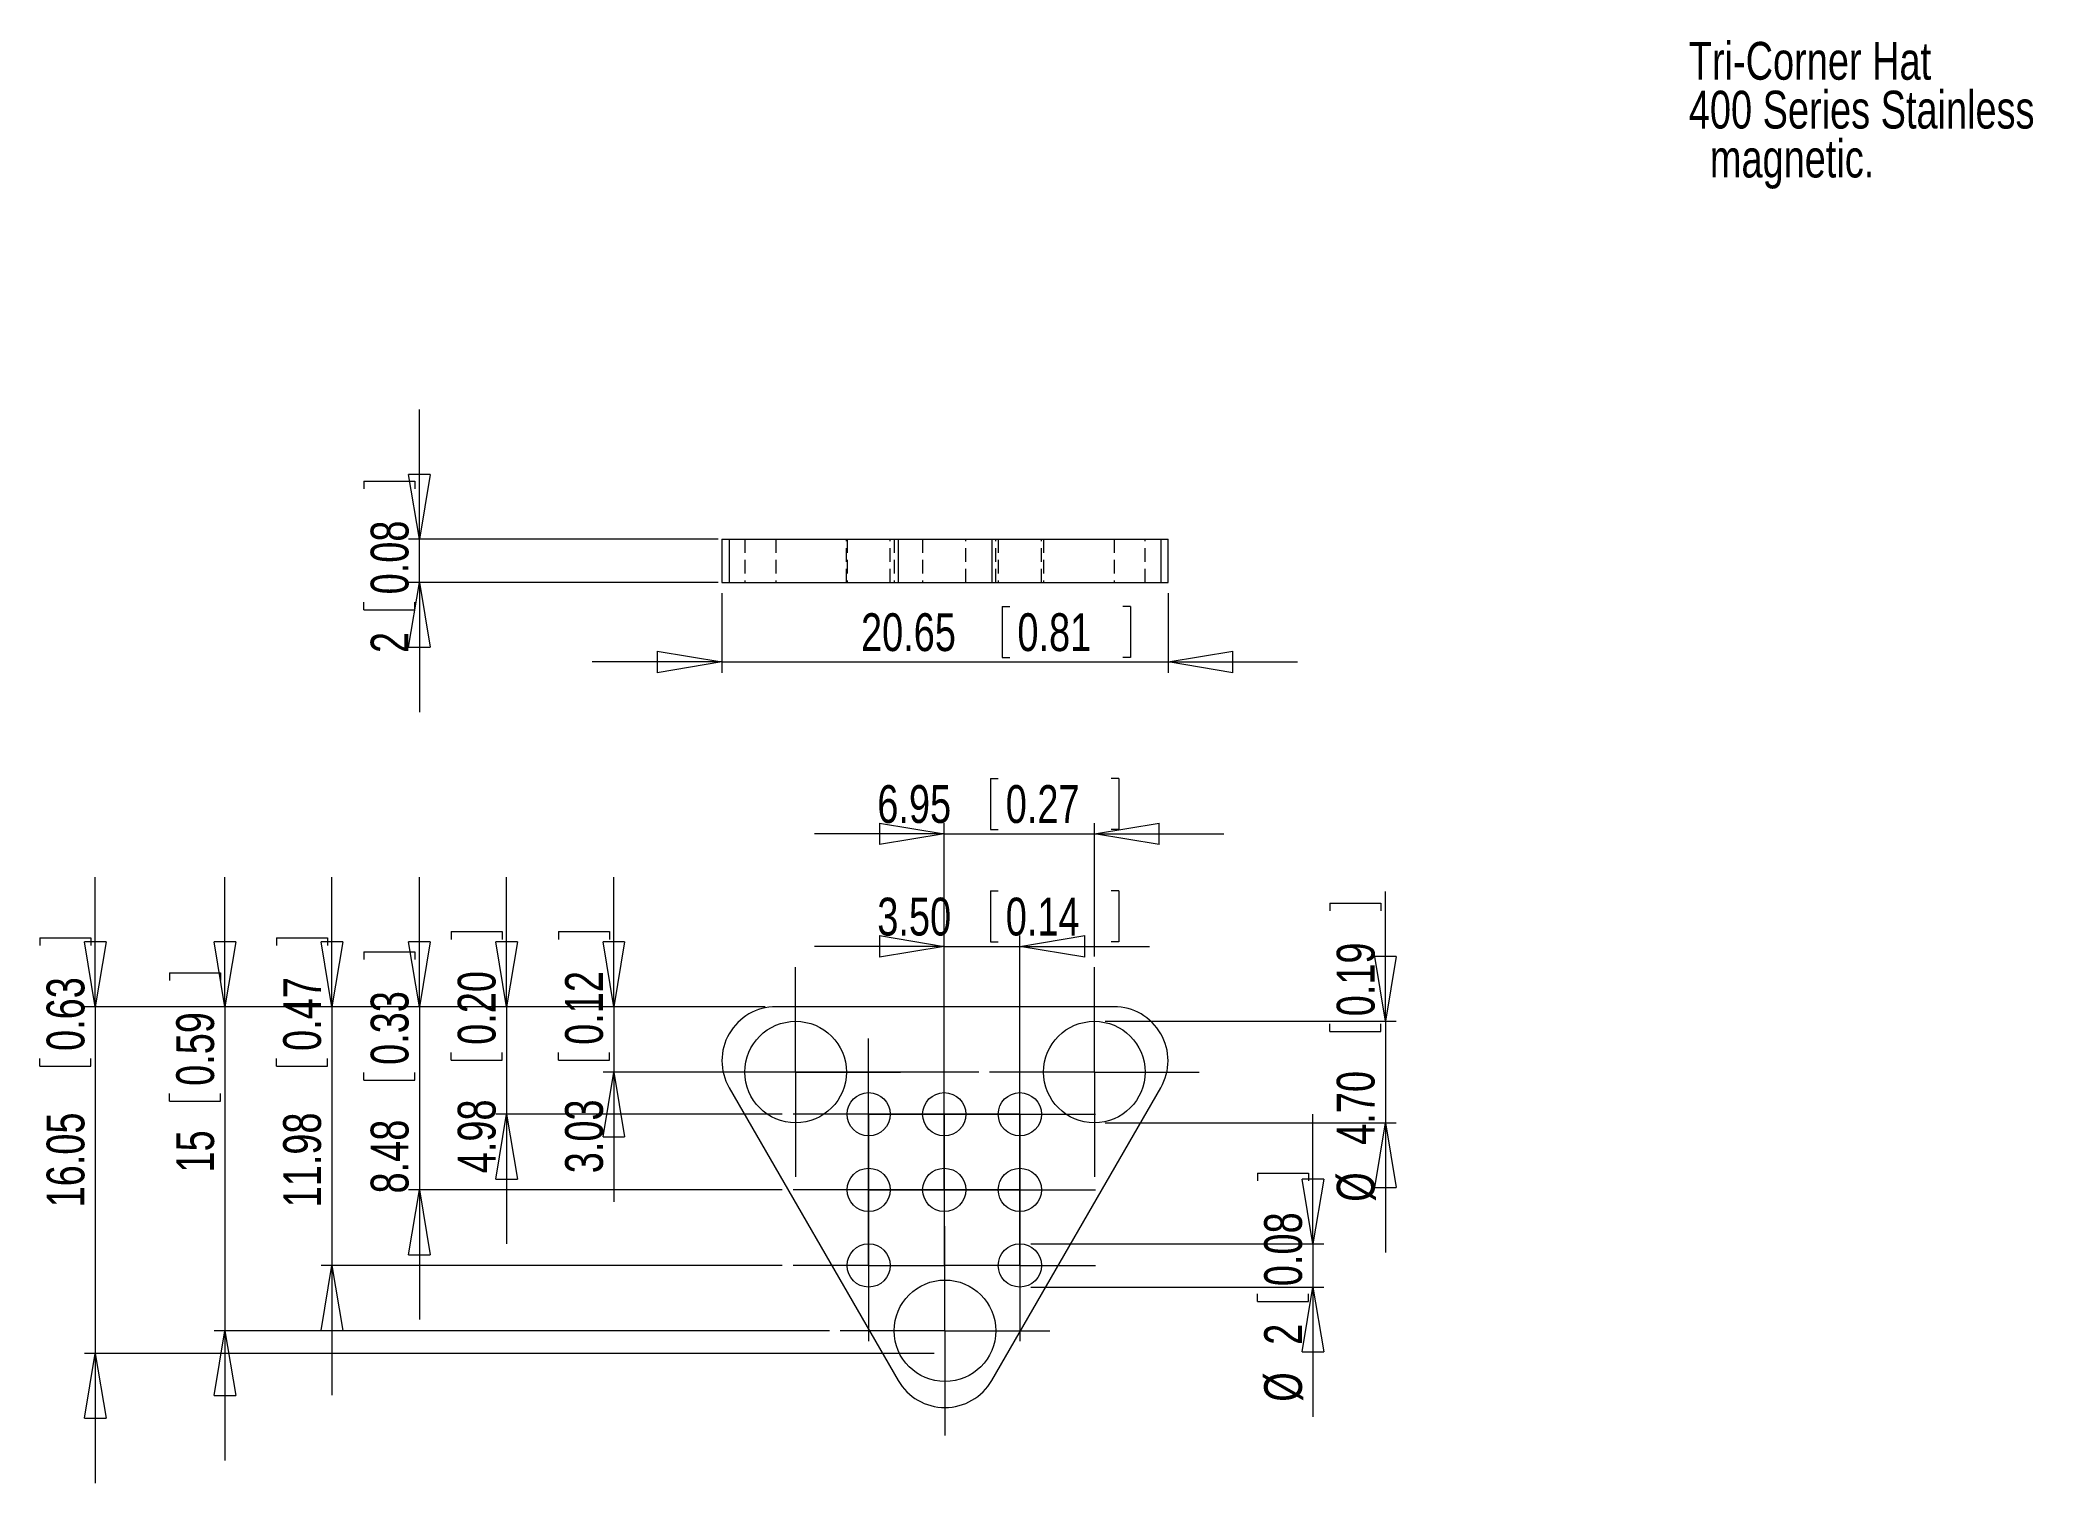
# Model space of a CAD drawing. Header units: millimetres. Extents: x 57 to 241, y 56 to 190.
import ezdxf

# ---------------------------------------------------------------- set-up
doc = ezdxf.new("R2010")
doc.units = ezdxf.units.MM
doc.linetypes.add('HIDDEN', pattern=[1.905, 1.27, -0.635])
doc.styles.add('SLDTEXTSTYLE0', font='TXT', dxfattribs={"width": 0.75})
doc.dimstyles.new('SLDDIMSTYLE0', dxfattribs={"dimtxt": 3.5, "dimasz": 6, "dimexe": 0, "dimexo": 0.0625, "dimgap": 0.875, "dimtad": 1, "dimtoh": 1, "dimlfac": 0.5, "dimrnd": 1e-09, "dimzin": 12, "dimdsep": 46, "dimtxsty": 'SLDTEXTSTYLE0', "dimblk1": 'CLOSED', "dimblk2": 'CLOSED', "dimsah": 1, "dimcen": 0.09, "dimadec": 0, "dimazin": 0, "dimtfac": 1, "dimtofl": 0, "dimtmove": 0, "dimatfit": 3, "dimldrblk": 'CLOSED', "dimfxl": 1, "dimtolj": 1, "dimtzin": 12, "dimarcsym": 0})
doc.dimstyles.new('SLDDIMSTYLE1', dxfattribs={"dimtxt": 3.5, "dimasz": 6, "dimexe": 0, "dimexo": 0.0625, "dimgap": 0.875, "dimtad": 1, "dimtoh": 1, "dimlfac": 0.5, "dimrnd": 1e-09, "dimzin": 4, "dimdsep": 46, "dimtxsty": 'SLDTEXTSTYLE0', "dimblk1": 'CLOSED', "dimblk2": 'CLOSED', "dimsah": 1, "dimcen": 0.09, "dimadec": 0, "dimazin": 0, "dimtfac": 1, "dimtofl": 0, "dimtmove": 0, "dimatfit": 3, "dimldrblk": 'CLOSED', "dimfxl": 1, "dimtolj": 1, "dimtzin": 12, "dimarcsym": 0})
doc.dimstyles.new('SLDDIMSTYLE2', dxfattribs={"dimtxt": 3.5, "dimasz": 6, "dimexe": 0, "dimexo": 0.0625, "dimgap": 0.875, "dimtad": 1, "dimtoh": 1, "dimlfac": 0.5, "dimrnd": 1e-09, "dimzin": 12, "dimdsep": 46, "dimtxsty": 'SLDTEXTSTYLE0', "dimblk1": 'CLOSED', "dimblk2": 'CLOSED', "dimsah": 1, "dimcen": 0.09, "dimadec": 0, "dimazin": 0, "dimtfac": 1, "dimtofl": 0, "dimtmove": 0, "dimatfit": 3, "dimldrblk": 'CLOSED', "dimfxl": 1, "dimtolj": 1, "dimtzin": 12, "dimarcsym": 0})
doc.dimstyles.new('SLDDIMSTYLE3', dxfattribs={"dimtxt": 3.5, "dimasz": 6, "dimexe": 0, "dimexo": 0.0625, "dimgap": 0.875, "dimtad": 1, "dimtoh": 1, "dimlfac": 0.5, "dimrnd": 1e-09, "dimzin": 4, "dimdsep": 46, "dimtxsty": 'SLDTEXTSTYLE0', "dimblk1": 'CLOSED', "dimblk2": 'CLOSED', "dimsah": 1, "dimcen": 0.09, "dimadec": 0, "dimazin": 0, "dimtfac": 1, "dimtofl": 0, "dimtmove": 0, "dimatfit": 3, "dimldrblk": 'CLOSED', "dimfxl": 1, "dimtolj": 1, "dimtzin": 12, "dimarcsym": 0})

# ---------------------------------------------------------------- blocks, each defined once
blk = doc.blocks.new('SW_NOTE_0')
at = {"color": 0, "linetype": 'Continuous', "lineweight": 0, "char_height": 3.5, "attachment_point": 1, "style": 'SLDTEXTSTYLE0'}
for s, insert in [('Tri-Corner Hat', (0, 4.51)), ('400 Series Stainless', (0, -0.01)), ('  magnetic.', (0, -4.54))]:
    blk.add_mtext(s, dxfattribs=dict(at, insert=insert))
blk = doc.blocks.new('_CLOSED')
at = {"color": 0, "linetype": 'ByBlock', "lineweight": -2}
for p, q in [((-1, 0.166667), (0, 0)), ((-1, 0.166667), (-1, -0.166667)), ((0, 0), (-1, -0.166667)), ((0, 0), (-1, 0))]:
    blk.add_line(p, q, dxfattribs=at)
blk = doc.blocks.new('*D3')
at = {"color": 7, "linetype": 'Continuous', "lineweight": 0}
for p, q in [((91.71, 143.64), (91.71, 155.64)), ((86.58, 149), (91.3, 149)), ((86.58, 149), (86.58, 148.29)), ((91.3, 149), (91.3, 148.29)), ((119.38, 143.64), (90.71, 143.64)), ((91.71, 139.64), (91.71, 143.64)), ((119.38, 139.64), (90.71, 139.64)), ((91.71, 139.64), (91.71, 127.64)), ((86.58, 137.1), (86.58, 137.82)), ((86.58, 137.1), (91.3, 137.1)), ((91.3, 137.1), (91.3, 137.82))]:
    blk.add_line(p, q, dxfattribs=at)
at = {"color": 7, "linetype": 'Continuous', "lineweight": 0, "xscale": 6, "yscale": 6}
for p, rotation in [((91.71, 143.64, -4.22), 270), ((91.71, 139.64, -4.22), 90)]:
    blk.add_blockref('_CLOSED', p, dxfattribs=dict(at, rotation=rotation))
at = {"color": 7, "linetype": 'Continuous', "lineweight": 0, "char_height": 3.5, "attachment_point": 1, "rotation": 90, "style": 'SLDTEXTSTYLE0'}
for s, insert in [('0.08', (87.2, 138.53)), ('2', (87.2, 133.1))]:
    blk.add_mtext(s, dxfattribs=dict(at, insert=insert))
blk = doc.blocks.new('*D4')
at = {"color": 7, "linetype": 'Continuous', "lineweight": 0}
for p, q in [((119.71, 138.64), (119.71, 131.27)), ((161.01, 138.64), (161.01, 131.27)), ((145.65, 137.41), (145.65, 132.69)), ((145.65, 137.41), (146.36, 137.41)), ((157.54, 137.41), (156.83, 137.41)), ((157.54, 137.41), (157.54, 132.69)), ((119.71, 132.27), (107.71, 132.27)), ((119.71, 132.27), (161.01, 132.27)), ((145.65, 132.69), (146.36, 132.69)), ((157.54, 132.69), (156.83, 132.69)), ((161.01, 132.27), (173.01, 132.27))]:
    blk.add_line(p, q, dxfattribs=at)
at = {"color": 7, "linetype": 'Continuous', "lineweight": 0, "xscale": 6, "yscale": 6}
blk.add_blockref('_CLOSED', (119.71, 132.27, -4.22), dxfattribs=at)
at = {"color": 7, "linetype": 'Continuous', "lineweight": 0, "xscale": 6, "yscale": 6, "rotation": 180}
blk.add_blockref('_CLOSED', (161.01, 132.27, -4.22), dxfattribs=at)
at = {"color": 7, "linetype": 'Continuous', "lineweight": 0, "char_height": 3.5, "attachment_point": 1, "style": 'SLDTEXTSTYLE0'}
for s, insert in [('20.65', (132.59, 136.78)), ('0.81', (147.07, 136.78))]:
    blk.add_mtext(s, dxfattribs=dict(at, insert=insert))
blk = doc.blocks.new('*D5')
at = {"color": 7, "linetype": 'Continuous', "lineweight": 0}
for p, q in [((109.71, 100.36), (109.71, 112.36)), ((104.58, 107.31), (109.3, 107.31)), ((104.58, 107.31), (104.58, 106.59)), ((109.3, 107.31), (109.3, 106.59)), ((123.71, 100.36), (108.71, 100.36)), ((109.71, 100.36), (109.71, 94.31)), ((104.58, 95.41), (104.58, 96.12)), ((109.3, 95.41), (109.3, 96.12)), ((104.58, 95.41), (109.3, 95.41)), ((143.49, 94.31), (108.71, 94.31)), ((109.71, 94.31), (109.71, 82.31))]:
    blk.add_line(p, q, dxfattribs=at)
at = {"color": 7, "linetype": 'Continuous', "lineweight": 0, "xscale": 6, "yscale": 6}
for p, rotation in [((109.71, 100.36, -1.8), 270), ((109.71, 94.31, -1.8), 90)]:
    blk.add_blockref('_CLOSED', p, dxfattribs=dict(at, rotation=rotation))
at = {"color": 7, "linetype": 'Continuous', "lineweight": 0, "char_height": 3.5, "attachment_point": 1, "rotation": 90, "style": 'SLDTEXTSTYLE0'}
for s, insert in [('0.12', (105.2, 96.83)), ('3.03', (105.2, 84.94))]:
    blk.add_mtext(s, dxfattribs=dict(at, insert=insert))
blk = doc.blocks.new('*D6')
at = {"color": 7, "linetype": 'Continuous', "lineweight": 0}
for p, q in [((99.78, 100.36), (99.78, 112.36)), ((94.64, 107.31), (99.36, 107.31)), ((94.64, 107.31), (94.64, 106.59)), ((99.36, 107.31), (99.36, 106.59)), ((123.71, 100.36), (98.78, 100.36)), ((99.78, 100.36), (99.78, 90.4)), ((94.64, 95.41), (94.64, 96.12)), ((99.36, 95.41), (99.36, 96.12)), ((94.64, 95.41), (99.36, 95.41)), ((125.3, 90.4), (98.78, 90.4)), ((99.78, 90.4), (99.78, 78.4))]:
    blk.add_line(p, q, dxfattribs=at)
at = {"color": 7, "linetype": 'Continuous', "lineweight": 0, "xscale": 6, "yscale": 6}
for p, rotation in [((99.78, 100.36, -1.8), 270), ((99.78, 90.4, -1.8), 90)]:
    blk.add_blockref('_CLOSED', p, dxfattribs=dict(at, rotation=rotation))
at = {"color": 7, "linetype": 'Continuous', "lineweight": 0, "char_height": 3.5, "attachment_point": 1, "rotation": 90, "style": 'SLDTEXTSTYLE0'}
for s, insert in [('0.20', (95.26, 96.83)), ('4.98', (95.26, 84.94))]:
    blk.add_mtext(s, dxfattribs=dict(at, insert=insert))
blk = doc.blocks.new('*D7')
at = {"color": 7, "linetype": 'Continuous', "lineweight": 0}
for p, q in [((91.71, 100.36), (91.71, 112.36)), ((86.58, 105.44), (91.3, 105.44)), ((86.58, 105.44), (86.58, 104.73)), ((91.3, 105.44), (91.3, 104.73)), ((123.71, 100.36), (90.71, 100.36)), ((91.71, 100.36), (91.71, 83.4)), ((86.58, 93.55), (86.58, 94.26)), ((91.3, 93.55), (91.3, 94.26)), ((86.58, 93.55), (91.3, 93.55)), ((125.3, 83.4), (90.71, 83.4)), ((91.71, 83.4), (91.71, 71.4))]:
    blk.add_line(p, q, dxfattribs=at)
at = {"color": 7, "linetype": 'Continuous', "lineweight": 0, "xscale": 6, "yscale": 6}
for p, rotation in [((91.71, 100.36, -1.8), 270), ((91.71, 83.4, -1.8), 90)]:
    blk.add_blockref('_CLOSED', p, dxfattribs=dict(at, rotation=rotation))
at = {"color": 7, "linetype": 'Continuous', "lineweight": 0, "char_height": 3.5, "attachment_point": 1, "rotation": 90, "style": 'SLDTEXTSTYLE0'}
for s, insert in [('0.33', (87.2, 94.97)), ('8.48', (87.2, 83.07))]:
    blk.add_mtext(s, dxfattribs=dict(at, insert=insert))
blk = doc.blocks.new('*D8')
at = {"color": 7, "linetype": 'Continuous', "lineweight": 0}
for p, q in [((83.61, 100.36), (83.61, 112.36)), ((78.47, 106.73), (83.2, 106.73)), ((78.47, 106.73), (78.47, 106.02)), ((83.2, 106.73), (83.2, 106.02)), ((123.71, 100.36), (82.61, 100.36)), ((83.61, 100.36), (83.61, 76.4)), ((78.47, 94.84), (78.47, 95.55)), ((78.47, 94.84), (83.2, 94.84)), ((83.2, 94.84), (83.2, 95.55)), ((125.3, 76.4), (82.61, 76.4)), ((83.61, 76.4), (83.61, 64.4))]:
    blk.add_line(p, q, dxfattribs=at)
at = {"color": 7, "linetype": 'Continuous', "lineweight": 0, "xscale": 6, "yscale": 6}
for p, rotation in [((83.61, 100.36, -1.8), 270), ((83.61, 76.4, -1.8), 90)]:
    blk.add_blockref('_CLOSED', p, dxfattribs=dict(at, rotation=rotation))
at = {"color": 7, "linetype": 'Continuous', "lineweight": 0, "char_height": 3.5, "attachment_point": 1, "rotation": 90, "style": 'SLDTEXTSTYLE0'}
for s, insert in [('0.47', (79.1, 96.26)), ('11.98', (79.1, 81.78))]:
    blk.add_mtext(s, dxfattribs=dict(at, insert=insert))
blk = doc.blocks.new('*D9')
at = {"color": 7, "linetype": 'Continuous', "lineweight": 0}
for p, q in [((73.71, 100.36), (73.71, 112.36)), ((68.58, 103.5), (73.3, 103.5)), ((68.58, 103.5), (68.58, 102.79)), ((73.3, 103.5), (73.3, 102.79)), ((123.71, 100.36), (72.71, 100.36)), ((73.71, 100.36), (73.71, 70.36)), ((68.58, 91.61), (68.58, 92.32)), ((73.3, 91.61), (73.3, 92.32)), ((68.58, 91.61), (73.3, 91.61)), ((129.66, 70.36), (72.71, 70.36)), ((73.71, 70.36), (73.71, 58.36))]:
    blk.add_line(p, q, dxfattribs=at)
at = {"color": 7, "linetype": 'Continuous', "lineweight": 0, "xscale": 6, "yscale": 6}
for p, rotation in [((73.71, 100.36, -1.8), 270), ((73.71, 70.36, -1.8), 90)]:
    blk.add_blockref('_CLOSED', p, dxfattribs=dict(at, rotation=rotation))
at = {"color": 7, "linetype": 'Continuous', "lineweight": 0, "char_height": 3.5, "attachment_point": 1, "rotation": 90, "style": 'SLDTEXTSTYLE0'}
for s, insert in [('0.59', (69.2, 93.03)), ('15', (69.2, 85.01))]:
    blk.add_mtext(s, dxfattribs=dict(at, insert=insert))
blk = doc.blocks.new('*D10')
at = {"color": 7, "linetype": 'Continuous', "lineweight": 0}
for p, q in [((61.71, 100.36), (61.71, 112.36)), ((56.58, 106.73), (61.3, 106.73)), ((56.58, 106.73), (56.58, 106.02)), ((61.3, 106.73), (61.3, 106.02)), ((123.71, 100.36), (60.71, 100.36)), ((61.71, 100.36), (61.71, 68.26)), ((56.58, 94.84), (56.58, 95.55)), ((56.58, 94.84), (61.3, 94.84)), ((61.3, 94.84), (61.3, 95.55)), ((139.36, 68.26), (60.71, 68.26)), ((61.71, 68.26), (61.71, 56.26))]:
    blk.add_line(p, q, dxfattribs=at)
at = {"color": 7, "linetype": 'Continuous', "lineweight": 0, "xscale": 6, "yscale": 6}
for p, rotation in [((61.71, 100.36, -1.8), 270), ((61.71, 68.26, -1.8), 90)]:
    blk.add_blockref('_CLOSED', p, dxfattribs=dict(at, rotation=rotation))
at = {"color": 7, "linetype": 'Continuous', "lineweight": 0, "char_height": 3.5, "attachment_point": 1, "rotation": 90, "style": 'SLDTEXTSTYLE0'}
for s, insert in [('0.63', (57.2, 96.26)), ('16.05', (57.2, 81.78))]:
    blk.add_mtext(s, dxfattribs=dict(at, insert=insert))
blk = doc.blocks.new('*D11')
at = {"color": 7, "linetype": 'Continuous', "lineweight": 0}
for p, q in [((181.14, 99.01), (181.14, 111.01)), ((176, 109.94), (180.72, 109.94)), ((176, 109.94), (176, 109.23)), ((180.72, 109.94), (180.72, 109.23)), ((155.19, 99.01), (182.14, 99.01)), ((176, 98.05), (176, 98.76)), ((176, 98.05), (180.72, 98.05)), ((180.72, 98.05), (180.72, 98.76)), ((181.14, 99.01), (181.14, 89.61)), ((155.19, 89.61), (182.14, 89.61)), ((181.14, 89.61), (181.14, 77.61))]:
    blk.add_line(p, q, dxfattribs=at)
at = {"color": 7, "linetype": 'Continuous', "lineweight": 0, "xscale": 6, "yscale": 6}
for p, rotation in [((181.14, 99.01, -1.8), 270), ((181.14, 89.61, -1.8), 90)]:
    blk.add_blockref('_CLOSED', p, dxfattribs=dict(at, rotation=rotation))
at = {"color": 7, "linetype": 'Continuous', "lineweight": 0, "char_height": 3.5, "attachment_point": 1, "rotation": 90, "style": 'SLDTEXTSTYLE0'}
for s, insert in [('0.19', (176.63, 99.47)), ('4.70', (176.63, 87.58)), ('%%c', (176.63, 82.3))]:
    blk.add_mtext(s, dxfattribs=dict(at, insert=insert))
blk = doc.blocks.new('*D12')
at = {"color": 7, "linetype": 'Continuous', "lineweight": 0}
for p, q in [((174.43, 78.4), (174.43, 90.4)), ((169.29, 84.96), (174.01, 84.96)), ((169.29, 84.96), (169.29, 84.25)), ((174.01, 84.96), (174.01, 84.25)), ((148.3, 78.4), (175.43, 78.4)), ((174.43, 78.4), (174.43, 74.4)), ((148.3, 74.4), (175.43, 74.4)), ((174.43, 74.4), (174.43, 62.4)), ((169.29, 73.07), (169.29, 73.78)), ((169.29, 73.07), (174.01, 73.07)), ((174.01, 73.07), (174.01, 73.78))]:
    blk.add_line(p, q, dxfattribs=at)
at = {"color": 7, "linetype": 'Continuous', "lineweight": 0, "xscale": 6, "yscale": 6}
for p, rotation in [((174.43, 78.4, -1.8), 270), ((174.43, 74.4, -1.8), 90)]:
    blk.add_blockref('_CLOSED', p, dxfattribs=dict(at, rotation=rotation))
at = {"color": 7, "linetype": 'Continuous', "lineweight": 0, "char_height": 3.5, "attachment_point": 1, "rotation": 90, "style": 'SLDTEXTSTYLE0'}
for s, insert in [('0.08', (169.91, 74.49)), ('2', (169.91, 69.06)), ('%%c', (169.91, 63.79))]:
    blk.add_mtext(s, dxfattribs=dict(at, insert=insert))
blk = doc.blocks.new('*D13')
at = {"color": 7, "linetype": 'Continuous', "lineweight": 0}
for p, q in [((144.57, 111.08), (144.57, 106.36)), ((144.57, 111.08), (145.28, 111.08)), ((156.47, 111.08), (155.76, 111.08)), ((156.47, 111.08), (156.47, 106.36)), ((140.3, 105.94), (128.3, 105.94)), ((140.3, 91.4), (140.3, 106.94)), ((140.3, 105.94), (147.3, 105.94)), ((144.57, 106.36), (145.28, 106.36)), ((147.3, 91.4), (147.3, 106.94)), ((147.3, 105.94), (159.3, 105.94)), ((156.47, 106.36), (155.76, 106.36))]:
    blk.add_line(p, q, dxfattribs=at)
at = {"color": 7, "linetype": 'Continuous', "lineweight": 0, "xscale": 6, "yscale": 6}
blk.add_blockref('_CLOSED', (140.3, 105.94, -1.8), dxfattribs=at)
at = {"color": 7, "linetype": 'Continuous', "lineweight": 0, "xscale": 6, "yscale": 6, "rotation": 180}
blk.add_blockref('_CLOSED', (147.3, 105.94, -1.8), dxfattribs=at)
at = {"color": 7, "linetype": 'Continuous', "lineweight": 0, "char_height": 3.5, "attachment_point": 1, "style": 'SLDTEXTSTYLE0'}
for s, insert in [('3.50', (134.1, 110.45)), ('0.14', (145.99, 110.45))]:
    blk.add_mtext(s, dxfattribs=dict(at, insert=insert))
blk = doc.blocks.new('*D14')
at = {"color": 7, "linetype": 'Continuous', "lineweight": 0}
for p, q in [((144.57, 121.49), (144.57, 116.77)), ((144.57, 121.49), (145.28, 121.49)), ((156.47, 121.49), (155.76, 121.49)), ((156.47, 121.49), (156.47, 116.77)), ((140.3, 116.36), (128.3, 116.36)), ((140.3, 91.4), (140.3, 117.36)), ((140.3, 116.36), (154.19, 116.36)), ((144.57, 116.77), (145.28, 116.77)), ((154.19, 105.01), (154.19, 117.36)), ((154.19, 116.36), (166.19, 116.36)), ((156.47, 116.77), (155.76, 116.77))]:
    blk.add_line(p, q, dxfattribs=at)
at = {"color": 7, "linetype": 'Continuous', "lineweight": 0, "xscale": 6, "yscale": 6}
blk.add_blockref('_CLOSED', (140.3, 116.36, -1.8), dxfattribs=at)
at = {"color": 7, "linetype": 'Continuous', "lineweight": 0, "xscale": 6, "yscale": 6, "rotation": 180}
blk.add_blockref('_CLOSED', (154.19, 116.36, -1.8), dxfattribs=at)
at = {"color": 7, "linetype": 'Continuous', "lineweight": 0, "char_height": 3.5, "attachment_point": 1, "style": 'SLDTEXTSTYLE0'}
for s, insert in [('6.95', (134.1, 120.87)), ('0.27', (145.99, 120.87))]:
    blk.add_mtext(s, dxfattribs=dict(at, insert=insert))
blk = doc.blocks.new('SW_CENTERMARKSYMBOL_0')
at = {"color": 0, "linetype": 'Continuous', "lineweight": 0}
for p, q in [((0, 5), (0, 9.7)), ((0, 0), (0, 5)), ((-5, 0), (-9.7, 0)), ((0, 0), (-5, 0)), ((0, 0), (0, -5)), ((0, 0), (5, 0)), ((5, 0), (9.7, 0)), ((0, -5), (0, -9.7))]:
    blk.add_line(p, q, dxfattribs=at)
blk = doc.blocks.new('SW_CENTERMARKSYMBOL_1')
at = {"color": 0, "linetype": 'Continuous', "lineweight": 0}
for p, q in [((0, 5), (0, 9.7)), ((0, 0), (0, 5)), ((-5, 0), (-9.7, 0)), ((0, 0), (-5, 0)), ((0, 0), (0, -5)), ((0, 0), (5, 0)), ((5, 0), (9.7, 0)), ((0, -5), (0, -9.7))]:
    blk.add_line(p, q, dxfattribs=at)
blk = doc.blocks.new('SW_CENTERMARKSYMBOL_2')
at = {"color": 0, "linetype": 'Continuous', "lineweight": 0}
for p, q in [((0, 5), (0, 9.7)), ((0, 0), (0, 5)), ((-5, 0), (-9.7, 0)), ((0, 0), (-5, 0)), ((0, 0), (0, -5)), ((0, 0), (5, 0)), ((5, 0), (9.7, 0)), ((0, -5), (0, -9.7))]:
    blk.add_line(p, q, dxfattribs=at)
blk = doc.blocks.new('SW_CENTERMARKSYMBOL_3')
at = {"color": 0, "linetype": 'Continuous', "lineweight": 0}
for p, q in [((0, 5), (0, 7)), ((0, 0), (0, 5)), ((-5, 0), (-7, 0)), ((0, 0), (-5, 0)), ((0, 0), (0, -5)), ((0, 0), (5, 0)), ((5, 0), (7, 0)), ((0, -5), (0, -7))]:
    blk.add_line(p, q, dxfattribs=at)
blk = doc.blocks.new('SW_CENTERMARKSYMBOL_4')
at = {"color": 0, "linetype": 'Continuous', "lineweight": 0}
for p, q in [((0, 5), (0, 7)), ((0, 0), (0, 5)), ((-5, 0), (-7, 0)), ((0, 0), (-5, 0)), ((0, 0), (0, -5)), ((0, 0), (5, 0)), ((5, 0), (7, 0)), ((0, -5), (0, -7))]:
    blk.add_line(p, q, dxfattribs=at)
blk = doc.blocks.new('SW_CENTERMARKSYMBOL_5')
at = {"color": 0, "linetype": 'Continuous', "lineweight": 0}
for p, q in [((0, 5), (0, 7)), ((0, 0), (0, 5)), ((-5, 0), (-7, 0)), ((0, 0), (-5, 0)), ((0, 0), (0, -5)), ((0, 0), (5, 0)), ((5, 0), (7, 0)), ((0, -5), (0, -7))]:
    blk.add_line(p, q, dxfattribs=at)
blk = doc.blocks.new('SW_CENTERMARKSYMBOL_6')
at = {"color": 0, "linetype": 'Continuous', "lineweight": 0}
for p, q in [((0, 5), (0, 7)), ((0, 0), (0, 5)), ((-5, 0), (-7, 0)), ((0, 0), (-5, 0)), ((0, 0), (0, -5)), ((0, 0), (5, 0)), ((5, 0), (7, 0)), ((0, -5), (0, -7))]:
    blk.add_line(p, q, dxfattribs=at)
blk = doc.blocks.new('SW_CENTERMARKSYMBOL_7')
at = {"color": 0, "linetype": 'Continuous', "lineweight": 0}
for p, q in [((0, 5), (0, 7)), ((0, 0), (0, 5)), ((-5, 0), (-7, 0)), ((0, 0), (-5, 0)), ((0, 0), (0, -5)), ((0, 0), (5, 0)), ((5, 0), (7, 0)), ((0, -5), (0, -7))]:
    blk.add_line(p, q, dxfattribs=at)
blk = doc.blocks.new('SW_CENTERMARKSYMBOL_8')
at = {"color": 0, "linetype": 'Continuous', "lineweight": 0}
for p, q in [((0, 5), (0, 7)), ((0, 0), (0, 5)), ((-5, 0), (-7, 0)), ((0, 0), (-5, 0)), ((0, 0), (0, -5)), ((0, 0), (5, 0)), ((5, 0), (7, 0)), ((0, -5), (0, -7))]:
    blk.add_line(p, q, dxfattribs=at)
blk = doc.blocks.new('SW_CENTERMARKSYMBOL_9')
at = {"color": 0, "linetype": 'Continuous', "lineweight": 0}
for p, q in [((0, 5), (0, 7)), ((0, 0), (0, 5)), ((-5, 0), (-7, 0)), ((0, 0), (-5, 0)), ((0, 0), (0, -5)), ((0, 0), (5, 0)), ((5, 0), (7, 0)), ((0, -5), (0, -7))]:
    blk.add_line(p, q, dxfattribs=at)
blk = doc.blocks.new('SW_CENTERMARKSYMBOL_10')
at = {"color": 0, "linetype": 'Continuous', "lineweight": 0}
for p, q in [((0, 5), (0, 7)), ((0, 0), (0, 5)), ((-5, 0), (-7, 0)), ((0, 0), (-5, 0)), ((0, 0), (0, -5)), ((0, 0), (5, 0)), ((5, 0), (7, 0)), ((0, -5), (0, -7))]:
    blk.add_line(p, q, dxfattribs=at)

msp = doc.modelspace()

# ---------------------------------------------------------------- linework, layer by layer
at = {"color": 7, "linetype": 'Continuous', "lineweight": 15}
for p, q in [((119.715, 143.635), (120.385, 143.635)), ((120.385, 143.635), (120.385, 139.635)), ((120.385, 143.635), (136.032, 143.635)), ((136.032, 143.635), (136.032, 139.635)), ((136.032, 143.635), (144.692, 143.635)), ((144.692, 143.635), (144.692, 139.635)), ((144.692, 143.635), (160.34, 143.635)), ((160.34, 143.635), (160.34, 139.635)), ((160.34, 143.635), (161.01, 143.635)), ((119.715, 139.635), (120.385, 139.635)), ((120.385, 139.635), (136.032, 139.635)), ((136.032, 139.635), (144.692, 139.635)), ((144.692, 139.635), (160.34, 139.635)), ((160.34, 139.635), (161.01, 139.635)), ((156.01, 100.357), (124.715, 100.357)), ((120.385, 92.857), (136.032, 65.755)), ((144.692, 65.755), (160.34, 92.857))]:
    msp.add_line(p, q, dxfattribs=at)
at = {"color": 7, "linetype": 'HIDDEN', "lineweight": 0}
for p, q in [((124.715, 143.635), (124.715, 139.635)), ((156.01, 143.635), (156.01, 139.635))]:
    msp.add_line(p, q, dxfattribs=at)
at = {"color": 7, "linetype": 'Continuous', "lineweight": 15}
for centre, radius in [((126.535, 94.306), 4.7), ((154.189, 94.306), 4.7), ((133.297, 90.402), 2), ((140.297, 90.402), 2), ((147.297, 90.402), 2), ((133.297, 83.402), 2), ((140.297, 83.402), 2), ((147.297, 83.402), 2), ((133.297, 76.402), 2), ((147.297, 76.402), 2), ((140.362, 70.357), 4.7)]:
    msp.add_circle(centre, radius, dxfattribs=at)
for centre, start, end in [((124.715, 95.357), 90, 210), ((156.01, 95.357), 330, 90), ((140.362, 68.255), 210, 330)]:
    msp.add_arc(centre, 5, start, end, dxfattribs=at)
for points in [[(119.715, 143.635), (119.715, 139.635)], [(161.01, 139.635), (161.01, 143.635)]]:
    msp.add_open_spline(points, degree=1, dxfattribs=at)
at = {"color": 7, "linetype": 'HIDDEN', "lineweight": 0}
for points in [[(121.835, 143.635), (121.835, 139.635)], [(131.235, 139.635), (131.235, 143.635)], [(131.297, 143.635), (131.297, 139.635)], [(135.297, 139.635), (135.297, 143.635)], [(135.662, 143.635), (135.662, 139.635)], [(138.297, 143.635), (138.297, 139.635)], [(142.297, 139.635), (142.297, 143.635)], [(145.062, 139.635), (145.062, 143.635)], [(145.297, 143.635), (145.297, 139.635)], [(149.297, 139.635), (149.297, 143.635)], [(149.489, 143.635), (149.489, 139.635)], [(158.889, 139.635), (158.889, 143.635)]]:
    msp.add_open_spline(points, degree=1, dxfattribs=at)

# ---------------------------------------------------------------- block references
at = {"color": 7, "linetype": 'Continuous', "lineweight": 0}
for name, p in [('SW_NOTE_0', (209.219, 185.162)), ('SW_CENTERMARKSYMBOL_0', (126.535, 94.306)), ('SW_CENTERMARKSYMBOL_2', (154.189, 94.306)), ('SW_CENTERMARKSYMBOL_3', (133.297, 90.402)), ('SW_CENTERMARKSYMBOL_4', (140.297, 90.402)), ('SW_CENTERMARKSYMBOL_5', (147.297, 90.402)), ('SW_CENTERMARKSYMBOL_6', (133.297, 83.402)), ('SW_CENTERMARKSYMBOL_7', (140.297, 83.402)), ('SW_CENTERMARKSYMBOL_8', (147.297, 83.402)), ('SW_CENTERMARKSYMBOL_9', (133.297, 76.402)), ('SW_CENTERMARKSYMBOL_10', (147.297, 76.402)), ('SW_CENTERMARKSYMBOL_1', (140.362, 70.357))]:
    msp.add_blockref(name, p, dxfattribs=at)

# ---------------------------------------------------------------- dimensions: what is measured, and where the dimension line sits
for base, p1, p2, picture, middle in [((91.715, 143.635), (120.385, 139.635), (120.385, 143.635), '*D3', (91.715, 141.76)), ((61.715, 68.255), (124.715, 100.357), (140.362, 68.255), '*D10', (61.715, 94.968)), ((73.715, 70.357), (124.715, 100.357), (130.662, 70.357), '*D9', (73.715, 94.968)), ((83.612, 76.402), (124.715, 100.357), (126.297, 76.402), '*D8', (83.612, 94.968)), ((91.715, 83.402), (124.715, 100.357), (126.297, 83.402), '*D7', (91.715, 94.968)), ((99.776, 90.402), (124.715, 100.357), (126.297, 90.402), '*D6', (99.776, 96.833)), ((109.715, 94.306), (124.715, 100.357), (144.489, 94.306), '*D5', (109.715, 96.833))]:
    dim = msp.add_linear_dim(base=base, p1=p1, p2=p2, angle=90, dimstyle='SLDDIMSTYLE0', dxfattribs=at)
    dim.commit()
    dim.dimension.update_dxf_attribs({"geometry": picture, "text_midpoint": middle, "dimtype": 160})
for base, p1, p2, dimstyle, picture, middle in [((161.01, 132.272), (119.715, 139.635), (161.01, 139.635), 'SLDDIMSTYLE0', '*D4', (145.776, 132.272)), ((154.189, 116.357), (140.297, 90.402), (154.189, 104.006), 'SLDDIMSTYLE0', '*D14', (145.994, 116.357)), ((147.297, 105.941), (140.297, 90.402), (147.297, 90.402), 'SLDDIMSTYLE3', '*D13', (145.994, 105.941))]:
    dim = msp.add_linear_dim(base=base, p1=p1, p2=p2, dimstyle=dimstyle, dxfattribs=at)
    dim.commit()
    dim.dimension.update_dxf_attribs({"geometry": picture, "text_midpoint": middle, "dimtype": 160})
for base, p1, p2, dimstyle, picture, middle in [((181.14, 89.606), (154.189, 99.006), (154.189, 89.606), 'SLDDIMSTYLE1', '*D11', (181.14, 96.833)), ((174.426, 74.402), (147.297, 78.402), (147.297, 74.402), 'SLDDIMSTYLE2', '*D12', (174.426, 75.084))]:
    dim = msp.add_linear_dim(base=base, p1=p1, p2=p2, angle=90, text='%%c<>', dimstyle=dimstyle, dxfattribs=at)
    dim.commit()
    dim.dimension.update_dxf_attribs({"geometry": picture, "text_midpoint": middle, "dimtype": 160})

doc.saveas('drawing.dxf')
